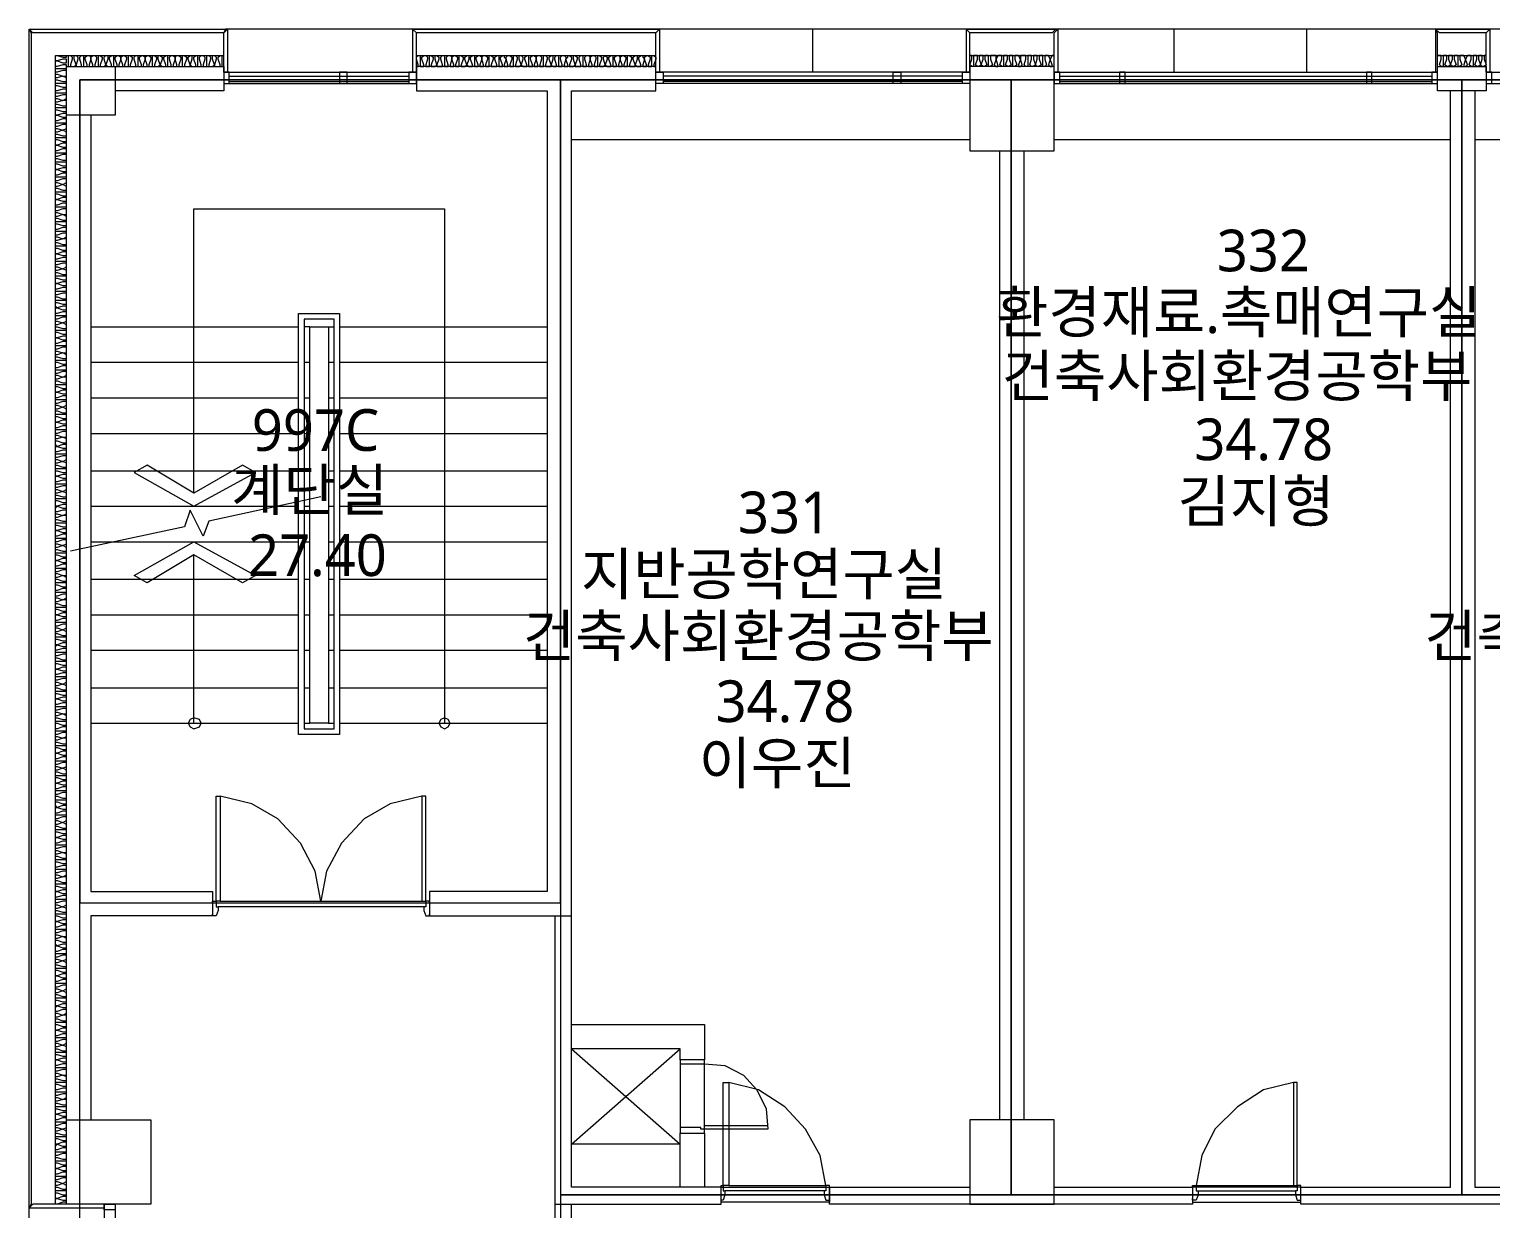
# Model space of a CAD drawing. Header units: millimetres. Extents: x -4020 to 126975, y -1911 to 106713.
# Drawn here: x 18526 to 30674, y 29588 to 39389 of the extents above; entities that cross this region are included whole.
import ezdxf

# ---------------------------------------------------------------- set-up
doc = ezdxf.new("R2010")
doc.units = ezdxf.units.MM
doc.layers.add('PDF_문자', color=7, linetype='Continuous')
doc.layers.add('PDF_형상', color=7, linetype='Continuous')
doc.styles.add('PDF 맑은 고딕', font='malgun.ttf')

msp = doc.modelspace()

# ---------------------------------------------------------------- linework, layer by layer
at = {"layer": 'PDF_형상', "lineweight": 5}
for points in [[(18557, 39358), (18526, 39389), (20158, 39389), (20143, 39358)], [(18542, 29627), (18526, 29596), (18526, 39389), (18542, 39358)], [(20143, 39358), (20174, 39389), (20174, 39031), (20143, 39031)], [(21744, 39358), (21713, 39389), (21713, 39031), (21744, 39031), (21744, 39358), (21713, 39389), (23765, 39389), (23734, 39358)], [(23734, 39358), (23765, 39389), (23765, 39031), (23734, 39031)], [(23734, 39358), (23765, 39389), (23765, 39031), (23734, 39031)], [(26345, 39358), (26314, 39389), (26314, 39031), (26345, 39031)], [(26345, 39358), (26314, 39389), (27060, 39389), (27029, 39358)], [(26345, 39358), (26314, 39389), (26314, 39031), (26345, 39031)], [(27045, 39358), (27076, 39389), (27076, 39031), (27045, 39031)], [(30231, 39358), (30216, 39389), (30216, 39031), (30231, 39031)], [(30247, 39358), (30216, 39389), (30666, 39389), (30635, 39358)], [(30635, 39358), (30666, 39389), (30666, 39031), (30635, 39031)], [(18759, 39125), (18806, 39109), (18837, 39109), (18837, 39125), (18837, 39140), (18806, 39140)], [(19039, 39140), (19023, 39093), (19023, 39078), (19039, 39078), (19055, 39078), (19055, 39093)], [(19288, 39140), (19272, 39093), (19272, 39078), (19288, 39078), (19303, 39078), (19303, 39093)], [(19490, 39140), (19474, 39093), (19474, 39078), (19490, 39078), (19505, 39078), (19505, 39093)], [(19739, 39140), (19723, 39093), (19723, 39078), (19739, 39078), (19754, 39078), (19754, 39093)], [(22039, 39140), (22024, 39093), (22024, 39078), (22039, 39078), (22055, 39078), (22055, 39093)], [(22288, 39140), (22272, 39093), (22272, 39078), (22288, 39078), (22303, 39078), (22303, 39093)], [(22490, 39140), (22474, 39093), (22474, 39078), (22490, 39078), (22505, 39078), (22505, 39093)], [(22739, 39140), (22723, 39093), (22723, 39078), (22739, 39078), (22754, 39078), (22754, 39093)], [(22987, 39140), (22972, 39093), (22972, 39078), (22987, 39078), (23003, 39078), (23003, 39093)], [(23189, 39140), (23174, 39093), (23174, 39078), (23189, 39078), (23205, 39078), (23205, 39093)], [(23438, 39140), (23423, 39093), (23423, 39078), (23438, 39078), (23454, 39078), (23454, 39093)], [(23640, 39140), (23625, 39093), (23625, 39078), (23640, 39078), (23656, 39078), (23656, 39093)], [(27013, 39140), (26998, 39171), (26982, 39171), (26967, 39171), (26967, 39140), (26982, 39093), (26967, 39078), (26951, 39078), (26951, 39093), (26951, 39140), (26951, 39171), (26936, 39171), (26920, 39171), (26920, 39140), (26936, 39093), (26920, 39078), (26905, 39078), (26889, 39093), (26905, 39140), (26905, 39171), (26889, 39171), (26874, 39171), (26874, 39140), (26889, 39093), (26874, 39078), (26858, 39078), (26842, 39093), (26858, 39140), (26858, 39171), (26842, 39171), (26827, 39171), (26827, 39140), (26827, 39093), (26827, 39078), (26811, 39078), (26796, 39093), (26811, 39140), (26811, 39171), (26796, 39171), (26765, 39171), (26765, 39140), (26749, 39171), (26734, 39171), (26718, 39171), (26718, 39140), (26734, 39093), (26718, 39078), (26703, 39078), (26703, 39093), (26703, 39140), (26703, 39171), (26687, 39171), (26671, 39171), (26671, 39140), (26687, 39093), (26671, 39078), (26656, 39078), (26640, 39093), (26656, 39140), (26656, 39171), (26640, 39171), (26625, 39171), (26625, 39140), (26625, 39093), (26625, 39078), (26609, 39078), (26594, 39093), (26609, 39140), (26609, 39171), (26594, 39171), (26578, 39171), (26563, 39140), (26563, 39171), (26532, 39171), (26516, 39171), (26516, 39140), (26532, 39093), (26516, 39078), (26500, 39078), (26500, 39093), (26500, 39140), (26500, 39171), (26485, 39171), (26469, 39171), (26469, 39140), (26485, 39093), (26469, 39078), (26454, 39078), (26438, 39093), (26454, 39140), (26454, 39171), (26438, 39171), (26423, 39171), (26423, 39140), (26438, 39093), (26423, 39078), (26407, 39078), (26392, 39093), (26407, 39140), (26407, 39171), (26392, 39171), (26376, 39171), (26376, 39140), (26376, 39093), (26376, 39078), (26361, 39078), (26345, 39093), (26361, 39140), (26361, 39171), (26345, 39171), (27045, 39171), (27029, 39171)], [(26563, 39140), (26547, 39093), (26563, 39078), (26578, 39078), (26578, 39093)], [(26765, 39140), (26749, 39093), (26749, 39078), (26765, 39078), (26780, 39093)], [(27013, 39140), (26998, 39093), (27013, 39078), (27029, 39078), (27029, 39093)], [(30620, 39140), (30635, 39093), (30620, 39078), (30604, 39078), (30589, 39093), (30604, 39140), (30604, 39171), (30589, 39171), (30573, 39171), (30573, 39140), (30589, 39093), (30573, 39078), (30558, 39078), (30542, 39093), (30558, 39140), (30558, 39171), (30542, 39171), (30527, 39171), (30527, 39140), (30527, 39093), (30527, 39078), (30511, 39078), (30495, 39093), (30511, 39140), (30511, 39171), (30495, 39171), (30480, 39171), (30464, 39140), (30449, 39171), (30433, 39171), (30418, 39171), (30418, 39140), (30433, 39093), (30418, 39078), (30402, 39078), (30402, 39093), (30402, 39140), (30402, 39171), (30387, 39171), (30371, 39171), (30371, 39140), (30387, 39093), (30371, 39078), (30356, 39078), (30340, 39093), (30356, 39140), (30356, 39171), (30340, 39171), (30324, 39171), (30324, 39140), (30340, 39093), (30324, 39078), (30309, 39078), (30293, 39093), (30309, 39140), (30309, 39171), (30293, 39171), (30278, 39171), (30278, 39140), (30278, 39093), (30278, 39078), (30262, 39078), (30247, 39093), (30262, 39140), (30262, 39171), (30231, 39171), (30635, 39171), (30620, 39171)], [(30464, 39140), (30449, 39093), (30449, 39078), (30464, 39078), (30480, 39093)], [(19536, 30326), (19536, 29627), (18837, 29627), (18837, 39078), (20143, 39078), (20143, 38876), (19241, 38876), (19241, 38674), (19039, 38674), (19039, 32223), (20049, 32223), (20049, 32021), (19039, 32021), (19039, 30326)], [(18837, 38674), (18837, 39078), (19241, 39078), (19241, 38674)], [(20143, 38938), (20189, 38938), (20189, 39031), (20143, 39031)], [(21106, 38938), (21169, 38938), (21169, 39031), (21106, 39031)], [(21682, 38938), (21744, 38938), (21744, 39031), (21682, 39031)], [(23796, 38938), (23734, 38938), (23734, 39031), (23796, 39031)], [(25770, 38938), (25708, 38938), (25708, 39031), (25770, 39031)], [(26345, 38938), (26283, 38938), (26283, 39031), (26345, 39031)], [(27045, 39078), (26345, 39078), (26345, 38378), (27045, 38378)], [(27045, 39078), (26345, 39078), (26345, 38378), (27045, 38378)], [(27045, 38938), (27091, 38938), (27091, 39031), (27045, 39031)], [(27589, 38938), (27635, 38938), (27635, 39031), (27589, 39031)], [(29640, 38938), (29687, 38938), (29687, 39031), (29640, 39031)], [(30185, 38938), (30231, 38938), (30231, 39031), (30185, 39031)], [(30635, 38876), (30231, 38876), (30231, 39078), (30635, 39078)], [(30635, 38938), (30682, 38938), (30682, 39031), (30635, 39031)], [(22941, 38969), (18946, 38969), (18946, 32129), (22941, 32129)], [(26687, 38969), (22941, 38969), (22941, 32129), (22941, 29704), (26687, 29704)], [(30433, 38969), (26687, 38969), (26687, 29704), (30433, 29704)], [(34195, 38969), (30433, 38969), (30433, 29704), (34195, 29704)], [(18759, 38674), (18806, 38658), (18837, 38658), (18837, 38674), (18837, 38689), (18806, 38689)], [(18759, 38425), (18806, 38409), (18837, 38409), (18837, 38425), (18837, 38441), (18806, 38441)], [(18759, 38223), (18806, 38207), (18837, 38207), (18837, 38223), (18837, 38238), (18806, 38238)], [(18759, 37974), (18806, 37959), (18837, 37959), (18837, 37974), (18837, 37990), (18806, 37990)], [(18759, 37523), (18806, 37508), (18837, 37508), (18837, 37523), (18837, 37539), (18806, 37539)], [(18759, 37275), (18806, 37259), (18837, 37259), (18837, 37275), (18837, 37290), (18806, 37290)], [(18759, 37073), (18806, 37057), (18837, 37057), (18837, 37073), (18837, 37088), (18806, 37088)], [(21106, 33528), (20764, 33528), (20764, 37026), (21106, 37026)], [(21060, 33575), (21060, 36979), (20811, 36979), (20811, 33575)], [(18759, 36824), (18806, 36808), (18837, 36808), (18837, 36824), (18837, 36839), (18806, 36839)], [(18759, 36373), (18806, 36358), (18837, 36358), (18837, 36373), (18837, 36389), (18806, 36389)], [(18759, 36124), (18806, 36109), (18837, 36109), (18837, 36124), (18837, 36140), (18806, 36140)], [(18759, 35922), (18806, 35907), (18837, 35907), (18837, 35922), (18837, 35938), (18806, 35938)], [(20298, 35767), (19894, 35534), (19505, 35767), (19397, 35705), (19894, 35425), (20407, 35705)], [(18759, 35674), (18806, 35658), (18837, 35658), (18837, 35674), (18837, 35689), (18806, 35689)], [(18759, 35425), (18806, 35409), (18837, 35409), (18837, 35425), (18837, 35440), (18806, 35440)], [(18759, 35223), (18806, 35207), (18837, 35207), (18837, 35223), (18837, 35238), (18806, 35238)], [(20407, 34850), (20298, 34788), (19894, 35021), (19505, 34788), (19397, 34850), (19894, 35130)], [(18759, 34974), (18806, 34959), (18837, 34959), (18837, 34974), (18837, 34990), (18806, 34990)], [(18759, 34523), (18806, 34508), (18837, 34508), (18837, 34523), (18837, 34539), (18806, 34539)], [(18759, 34275), (18806, 34259), (18837, 34259), (18837, 34275), (18837, 34290), (18806, 34290)], [(18759, 34072), (18806, 34057), (18837, 34057), (18837, 34072), (18837, 34088), (18806, 34088)], [(18759, 33824), (18806, 33808), (18837, 33808), (18837, 33824), (18837, 33839), (18806, 33839)], [(19847, 33622), (19863, 33591), (19894, 33575), (19941, 33591), (19956, 33622), (19941, 33653), (19894, 33668), (19863, 33653)], [(21930, 33622), (21946, 33591), (21977, 33575), (22008, 33591), (22024, 33622), (22008, 33653), (21977, 33668), (21946, 33653)], [(18759, 33373), (18806, 33357), (18837, 33357), (18837, 33373), (18837, 33389), (18806, 33389)], [(18759, 33124), (18806, 33109), (18837, 33109), (18837, 33124), (18837, 33140), (18806, 33140)], [(18759, 32922), (18806, 32907), (18837, 32907), (18837, 32922), (18837, 32938), (18806, 32938)], [(20081, 32145), (20081, 33015), (20112, 33015), (20112, 32145)], [(21822, 32145), (21822, 33015), (21790, 33015), (21790, 32145)], [(18759, 32673), (18806, 32658), (18837, 32658), (18837, 32673), (18837, 32689), (18806, 32689)], [(18759, 32223), (18806, 32207), (18837, 32207), (18837, 32223), (18837, 32238), (18806, 32238)], [(22941, 24435), (18946, 24435), (18946, 20471), (22941, 20471), (22941, 24435), (18946, 24435), (18946, 32129), (22941, 32129)], [(18759, 31974), (18806, 31958), (18837, 31958), (18837, 31974), (18837, 31989), (18806, 31989)], [(18759, 31772), (18806, 31756), (18837, 31756), (18837, 31772), (18837, 31787), (18806, 31787)], [(18759, 31523), (18806, 31508), (18837, 31508), (18837, 31523), (18837, 31539), (18806, 31539)], [(18759, 31274), (18806, 31259), (18837, 31259), (18837, 31274), (18837, 31290), (18806, 31290)], [(18759, 31072), (18806, 31057), (18837, 31057), (18837, 31072), (18837, 31088), (18806, 31088)], [(18759, 30824), (18806, 30808), (18837, 30808), (18837, 30824), (18837, 30839), (18806, 30839)], [(24293, 29782), (24293, 30637), (24340, 30637), (24340, 29782)], [(29065, 29782), (29065, 30637), (29034, 30637), (29034, 29782)], [(18759, 30373), (18806, 30357), (18837, 30357), (18837, 30373), (18837, 30388), (18806, 30388)], [(19536, 30326), (19536, 29627), (18837, 29627), (18837, 30326)], [(24107, 30264), (23936, 30264), (23936, 30217), (24138, 30217), (24138, 30248), (24107, 30248)], [(26345, 29627), (27045, 29627), (27045, 30326), (26345, 30326)], [(18759, 30124), (18806, 30109), (18837, 30109), (18837, 30124), (18837, 30140), (18806, 30140)], [(18759, 29922), (18806, 29907), (18837, 29907), (18837, 29922), (18837, 29938), (18806, 29938)], [(24278, 29767), (25179, 29767), (25179, 29642), (24278, 29642)], [(29096, 29767), (28195, 29767), (28195, 29642), (29096, 29642)], [(18759, 29673), (18806, 29658), (18837, 29658), (18837, 29673), (18837, 29689), (18806, 29689)], [(18557, 29627), (18526, 29596), (19148, 29596), (19148, 29627)], [(19241, 29627), (19241, 29580), (19148, 29580), (19148, 29627)]]:
    msp.add_lwpolyline(points, close=True, dxfattribs=at)
for points in [[(66295, 39389), (20158, 39389)], [(25039, 39031), (25039, 39389)], [(28039, 39389), (28039, 39031)], [(29143, 39389), (29143, 39031)], [(18744, 29627), (18744, 39171), (20143, 39171)], [(18837, 29627), (18837, 29642), (18806, 29642), (18759, 29627), (18744, 29627), (18744, 29642), (18744, 29658), (18744, 29673), (18759, 29673), (18744, 29673), (18744, 29689), (18744, 29704), (18744, 29720), (18759, 29720), (18806, 29704), (18837, 29704), (18837, 29720), (18837, 29736), (18806, 29736), (18759, 29736), (18744, 29736), (18744, 29751), (18744, 29767), (18759, 29767), (18806, 29751), (18837, 29751), (18837, 29767), (18837, 29782), (18806, 29798), (18759, 29782), (18744, 29782), (18744, 29798), (18744, 29813), (18759, 29813), (18806, 29798), (18837, 29813), (18837, 29829), (18837, 29844), (18806, 29844), (18759, 29829), (18744, 29829), (18744, 29844), (18744, 29860), (18759, 29860), (18806, 29860), (18837, 29860), (18837, 29875), (18837, 29891), (18806, 29891), (18759, 29875), (18744, 29875), (18744, 29891), (18744, 29907), (18744, 29922), (18759, 29922), (18744, 29922), (18744, 29938), (18744, 29953), (18744, 29969), (18759, 29969), (18806, 29953), (18837, 29953), (18837, 29969), (18837, 29984), (18806, 29984), (18759, 29984), (18744, 29984), (18744, 30000), (18744, 30015), (18759, 30015), (18806, 30000), (18837, 30000), (18837, 30015), (18837, 30046), (18806, 30046), (18759, 30031), (18744, 30031), (18744, 30046), (18744, 30062), (18759, 30062), (18806, 30062), (18837, 30062), (18837, 30078), (18837, 30093), (18806, 30093), (18759, 30078), (18744, 30078), (18744, 30093), (18744, 30109), (18759, 30124), (18744, 30124), (18744, 30140), (18744, 30155), (18744, 30171), (18759, 30171), (18806, 30155), (18837, 30155), (18837, 30171), (18837, 30186), (18806, 30186), (18759, 30186), (18744, 30186), (18744, 30202), (18744, 30217), (18759, 30217), (18806, 30202), (18837, 30202), (18837, 30217), (18837, 30233), (18806, 30248), (18759, 30233), (18744, 30233), (18744, 30248), (18744, 30264), (18759, 30264), (18806, 30248), (18837, 30264), (18837, 30280), (18837, 30295), (18806, 30295), (18759, 30280), (18744, 30280), (18744, 30295), (18744, 30311), (18759, 30311), (18806, 30311), (18837, 30311), (18837, 30326), (18837, 30342), (18806, 30342), (18759, 30326), (18744, 30326), (18744, 30342), (18744, 30357), (18744, 30373), (18759, 30373), (18744, 30373), (18744, 30388), (18744, 30404), (18744, 30419), (18759, 30419), (18806, 30404), (18837, 30404), (18837, 30419), (18837, 30435), (18806, 30435), (18759, 30435), (18744, 30435), (18744, 30451), (18744, 30466), (18759, 30466), (18806, 30451), (18837, 30451), (18837, 30466), (18837, 30497), (18806, 30497), (18759, 30482), (18744, 30482), (18744, 30497), (18744, 30513), (18759, 30513), (18806, 30497), (18837, 30513), (18837, 30528), (18837, 30544), (18806, 30544), (18759, 30528), (18744, 30528), (18744, 30544), (18744, 30559), (18759, 30559), (18806, 30559), (18837, 30559), (18837, 30575), (18837, 30590), (18806, 30590), (18759, 30575), (18744, 30575), (18744, 30590), (18744, 30606), (18744, 30622), (18759, 30622), (18806, 30606), (18837, 30606), (18837, 30622), (18837, 30637), (18806, 30637), (18759, 30637), (18744, 30637), (18744, 30653), (18744, 30668), (18759, 30668), (18806, 30653), (18837, 30653), (18837, 30668), (18837, 30684), (18806, 30699), (18759, 30684), (18744, 30684), (18744, 30699), (18744, 30715), (18759, 30715), (18806, 30699), (18837, 30699), (18837, 30730), (18837, 30746), (18806, 30746), (18759, 30730), (18744, 30730), (18744, 30746), (18744, 30761), (18759, 30761), (18806, 30761), (18837, 30761), (18837, 30777), (18837, 30793), (18806, 30793), (18759, 30777), (18744, 30777), (18744, 30793), (18744, 30808), (18744, 30824), (18759, 30824), (18744, 30824), (18744, 30839), (18744, 30855), (18744, 30870), (18759, 30870), (18806, 30855), (18837, 30855), (18837, 30870), (18837, 30886), (18806, 30886), (18759, 30886), (18744, 30886), (18744, 30901), (18744, 30917), (18759, 30917), (18806, 30901), (18837, 30901), (18837, 30917), (18837, 30932), (18806, 30948), (18759, 30932), (18744, 30932), (18744, 30948), (18744, 30964), (18759, 30964), (18806, 30948), (18837, 30964), (18837, 30979), (18837, 30995), (18806, 30995), (18759, 30979), (18744, 30979), (18744, 30995), (18744, 31010), (18759, 31010), (18806, 31010), (18837, 31010), (18837, 31026), (18837, 31041), (18806, 31041), (18759, 31026), (18744, 31026), (18744, 31041), (18744, 31057), (18744, 31072), (18759, 31072), (18744, 31072), (18744, 31088), (18744, 31103), (18744, 31119), (18759, 31119), (18806, 31103), (18837, 31103), (18837, 31119), (18837, 31135), (18806, 31135), (18759, 31135), (18744, 31135), (18744, 31150), (18744, 31166), (18759, 31166), (18806, 31150), (18837, 31150), (18837, 31166), (18837, 31197), (18806, 31197), (18759, 31181), (18744, 31181), (18744, 31197), (18744, 31212), (18759, 31212), (18806, 31197), (18837, 31212), (18837, 31228), (18837, 31243), (18806, 31243), (18759, 31228), (18744, 31228), (18744, 31243), (18744, 31259), (18759, 31274), (18744, 31274), (18744, 31290), (18744, 31306), (18744, 31321), (18759, 31321), (18806, 31306), (18837, 31306), (18837, 31321), (18837, 31337), (18806, 31337), (18759, 31337), (18744, 31337), (18744, 31352), (18744, 31368), (18759, 31368), (18806, 31352), (18837, 31352), (18837, 31368), (18837, 31383), (18806, 31399), (18759, 31383), (18744, 31383), (18744, 31399), (18744, 31414), (18759, 31414), (18806, 31399), (18837, 31414), (18837, 31430), (18837, 31445), (18806, 31445), (18759, 31430), (18744, 31430), (18744, 31445), (18744, 31461), (18759, 31461), (18806, 31461), (18837, 31461), (18837, 31477), (18837, 31492), (18806, 31492), (18759, 31477), (18744, 31477), (18744, 31492), (18744, 31508), (18744, 31523), (18759, 31523), (18744, 31523), (18744, 31539), (18744, 31554), (18744, 31570), (18759, 31570), (18806, 31554), (18837, 31554), (18837, 31570), (18837, 31585), (18806, 31585), (18759, 31585), (18744, 31585), (18744, 31601), (18744, 31616), (18759, 31616), (18806, 31601), (18837, 31601), (18837, 31616), (18837, 31632), (18806, 31648), (18759, 31632), (18744, 31632), (18744, 31648), (18744, 31663), (18759, 31663), (18806, 31648), (18837, 31663), (18837, 31679), (18837, 31694), (18806, 31694), (18759, 31679), (18744, 31679), (18744, 31694), (18744, 31710), (18759, 31710), (18806, 31710), (18837, 31710), (18837, 31725), (18837, 31741), (18806, 31741), (18759, 31725), (18744, 31725), (18744, 31741), (18744, 31756), (18744, 31772), (18759, 31772), (18744, 31787), (18744, 31803), (18744, 31819), (18759, 31819), (18806, 31803), (18837, 31803), (18837, 31819), (18837, 31834), (18806, 31850), (18759, 31834), (18744, 31834), (18744, 31850), (18744, 31865), (18759, 31865), (18806, 31850), (18837, 31850), (18837, 31881), (18837, 31896), (18806, 31896), (18759, 31881), (18744, 31881), (18744, 31896), (18744, 31912), (18759, 31912), (18806, 31912), (18837, 31912), (18837, 31927), (18837, 31943), (18806, 31943), (18759, 31927), (18744, 31927), (18744, 31943), (18744, 31958), (18744, 31974), (18759, 31974), (18744, 31974), (18744, 31989), (18744, 32005), (18744, 32021), (18759, 32021), (18806, 32005), (18837, 32005), (18837, 32021), (18837, 32036), (18806, 32036), (18759, 32036), (18744, 32036), (18744, 32052), (18744, 32067), (18759, 32067), (18806, 32052), (18837, 32052), (18837, 32067), (18837, 32083), (18806, 32098), (18759, 32083), (18744, 32083), (18744, 32098), (18744, 32114), (18759, 32114), (18806, 32098), (18837, 32114), (18837, 32129), (18837, 32145), (18806, 32145), (18759, 32129), (18744, 32129), (18744, 32145), (18744, 32160), (18759, 32160), (18806, 32160), (18837, 32160), (18837, 32176), (18837, 32192), (18806, 32192), (18759, 32176), (18744, 32176), (18744, 32192), (18744, 32207), (18744, 32223), (18759, 32223), (18744, 32223), (18744, 32238), (18744, 32254), (18744, 32269), (18759, 32269), (18806, 32254), (18837, 32254), (18837, 32269), (18837, 32285), (18806, 32285), (18759, 32285), (18744, 32285), (18744, 32300), (18744, 32316), (18759, 32316), (18806, 32300), (18837, 32300), (18837, 32316), (18837, 32347), (18806, 32347), (18759, 32331), (18744, 32331), (18744, 32347), (18744, 32363), (18759, 32363), (18806, 32347), (18837, 32363), (18837, 32378), (18837, 32394), (18806, 32394), (18759, 32378), (18744, 32378), (18744, 32394), (18744, 32409), (18759, 32409), (18806, 32409), (18837, 32409), (18837, 32425), (18837, 32440), (18806, 32440), (18759, 32425), (18744, 32425), (18744, 32440), (18744, 32456), (18744, 32471), (18759, 32471), (18806, 32456), (18837, 32456), (18837, 32471), (18837, 32487), (18806, 32487), (18759, 32487), (18744, 32487), (18744, 32502), (18744, 32518), (18759, 32518), (18806, 32502), (18837, 32502), (18837, 32518), (18837, 32534), (18806, 32549), (18759, 32534), (18744, 32534), (18744, 32549), (18744, 32565), (18759, 32565), (18806, 32549), (18837, 32549), (18837, 32580), (18837, 32596), (18806, 32596), (18759, 32580), (18744, 32580), (18744, 32596), (18744, 32611), (18759, 32611), (18806, 32611), (18837, 32611), (18837, 32627), (18837, 32642), (18806, 32642), (18759, 32627), (18744, 32627), (18744, 32642), (18744, 32658), (18744, 32673), (18759, 32673), (18744, 32673), (18744, 32689), (18744, 32705), (18744, 32720), (18759, 32720), (18806, 32705), (18837, 32705), (18837, 32720), (18837, 32736), (18806, 32736), (18759, 32736), (18744, 32736), (18744, 32751), (18744, 32767), (18759, 32767), (18806, 32751), (18837, 32751), (18837, 32767), (18837, 32782), (18806, 32798), (18759, 32782), (18744, 32782), (18744, 32798), (18744, 32813), (18759, 32813), (18806, 32798), (18837, 32813), (18837, 32829), (18837, 32844), (18806, 32844), (18759, 32829), (18744, 32829), (18744, 32844), (18744, 32860), (18759, 32860), (18806, 32860), (18837, 32860), (18837, 32876), (18837, 32891), (18806, 32891), (18759, 32876), (18744, 32876), (18744, 32891), (18744, 32907), (18744, 32922), (18759, 32922), (18744, 32938), (18744, 32953), (18744, 32969), (18759, 32969), (18806, 32953), (18837, 32953), (18837, 32969), (18837, 32984), (18806, 32984), (18759, 32984), (18744, 32984), (18744, 33000), (18744, 33015), (18759, 33015), (18806, 33000), (18837, 33000), (18837, 33031), (18837, 33047), (18806, 33047), (18759, 33031), (18744, 33031), (18744, 33047), (18744, 33062), (18759, 33062), (18806, 33062), (18837, 33062), (18837, 33078), (18837, 33093), (18806, 33093), (18759, 33078), (18744, 33078), (18744, 33093), (18744, 33109), (18744, 33124), (18759, 33124), (18744, 33124), (18744, 33140), (18744, 33155), (18744, 33171), (18759, 33171), (18806, 33155), (18837, 33155), (18837, 33171), (18837, 33186), (18806, 33186), (18759, 33186), (18744, 33186), (18744, 33202), (18744, 33218), (18759, 33218), (18806, 33202), (18837, 33202), (18837, 33218), (18837, 33233), (18806, 33249), (18759, 33233), (18744, 33233), (18744, 33249), (18744, 33264), (18759, 33264), (18806, 33249), (18837, 33264), (18837, 33280), (18837, 33295), (18806, 33295), (18759, 33280), (18744, 33280), (18744, 33295), (18744, 33311), (18759, 33311), (18806, 33311), (18837, 33311), (18837, 33326), (18837, 33342), (18806, 33342), (18759, 33326), (18744, 33326), (18744, 33342), (18744, 33357), (18744, 33373), (18759, 33373), (18744, 33373), (18744, 33389), (18744, 33404), (18744, 33420), (18759, 33420), (18806, 33404), (18837, 33404), (18837, 33420), (18837, 33435), (18806, 33435), (18759, 33435), (18744, 33435), (18744, 33451), (18744, 33466), (18759, 33466), (18806, 33451), (18837, 33451), (18837, 33466), (18837, 33497), (18806, 33497), (18759, 33482), (18744, 33482), (18744, 33497), (18744, 33513), (18759, 33513), (18806, 33497), (18837, 33513), (18837, 33528), (18837, 33544), (18806, 33544), (18759, 33528), (18744, 33528), (18744, 33544), (18744, 33560), (18759, 33560), (18806, 33560), (18837, 33560), (18837, 33575), (18837, 33591), (18806, 33591), (18759, 33575), (18744, 33575), (18744, 33591), (18744, 33606), (18744, 33622), (18759, 33622), (18806, 33606), (18837, 33606), (18837, 33622), (18837, 33637), (18806, 33637), (18759, 33637), (18744, 33637), (18744, 33653), (18744, 33668), (18759, 33668), (18806, 33653), (18837, 33653), (18837, 33668), (18837, 33684), (18806, 33699), (18759, 33684), (18744, 33684), (18744, 33699), (18744, 33715), (18759, 33715), (18806, 33699), (18837, 33699), (18837, 33731), (18837, 33746), (18806, 33746), (18759, 33731), (18744, 33731), (18744, 33746), (18744, 33762), (18759, 33762), (18806, 33762), (18837, 33762), (18837, 33777), (18837, 33793), (18806, 33793), (18759, 33777), (18744, 33777), (18744, 33793), (18744, 33808), (18744, 33824), (18759, 33824), (18744, 33824), (18744, 33839), (18744, 33855), (18744, 33870), (18759, 33870), (18806, 33855), (18837, 33855), (18837, 33870), (18837, 33886), (18806, 33886), (18759, 33886), (18744, 33886), (18744, 33901), (18744, 33917), (18759, 33917), (18806, 33901), (18837, 33901), (18837, 33917), (18837, 33933), (18806, 33948), (18759, 33933), (18744, 33933), (18744, 33948), (18744, 33964), (18759, 33964), (18806, 33948), (18837, 33964), (18837, 33979), (18837, 33995), (18806, 33995), (18759, 33979), (18744, 33979), (18744, 33995), (18744, 34010), (18759, 34010), (18806, 34010), (18837, 34010), (18837, 34026), (18837, 34041), (18806, 34041), (18759, 34026), (18744, 34026), (18744, 34041), (18744, 34057), (18744, 34072), (18759, 34072), (18744, 34072), (18744, 34088), (18744, 34104), (18744, 34119), (18759, 34119), (18806, 34104), (18837, 34104), (18837, 34119), (18837, 34135), (18806, 34135), (18759, 34135), (18744, 34135), (18744, 34150), (18744, 34166), (18759, 34166), (18806, 34150), (18837, 34150), (18837, 34166), (18837, 34197), (18806, 34197), (18759, 34181), (18744, 34181), (18744, 34197), (18744, 34212), (18759, 34212), (18806, 34212), (18837, 34212), (18837, 34228), (18837, 34243), (18806, 34243), (18759, 34228), (18744, 34228), (18744, 34243), (18744, 34259), (18759, 34275), (18744, 34275), (18744, 34290), (18744, 34306), (18744, 34321), (18759, 34321), (18806, 34306), (18837, 34306), (18837, 34321), (18837, 34337), (18806, 34337), (18759, 34337), (18744, 34337), (18744, 34352), (18744, 34368), (18759, 34368), (18806, 34352), (18837, 34352), (18837, 34368), (18837, 34383), (18806, 34399), (18759, 34383), (18744, 34383), (18744, 34399), (18744, 34414), (18759, 34414), (18806, 34399), (18837, 34414), (18837, 34430), (18837, 34446), (18806, 34446), (18759, 34430), (18744, 34430), (18744, 34446), (18744, 34461), (18759, 34461), (18806, 34461), (18837, 34461), (18837, 34477), (18837, 34492), (18806, 34492), (18759, 34477), (18744, 34477), (18744, 34492), (18744, 34508), (18744, 34523), (18759, 34523), (18744, 34523), (18744, 34539), (18744, 34554), (18744, 34570), (18759, 34570), (18806, 34554), (18837, 34554), (18837, 34570), (18837, 34585), (18806, 34585), (18759, 34585), (18744, 34585), (18744, 34601), (18744, 34617), (18759, 34617), (18806, 34601), (18837, 34601), (18837, 34617), (18837, 34648), (18806, 34648), (18759, 34632), (18744, 34632), (18744, 34648), (18744, 34663), (18759, 34663), (18806, 34648), (18837, 34663), (18837, 34679), (18837, 34694), (18806, 34694), (18759, 34679), (18744, 34679), (18744, 34694), (18744, 34710), (18759, 34710), (18806, 34710), (18837, 34710), (18837, 34725), (18837, 34741), (18806, 34741), (18759, 34725), (18744, 34725), (18744, 34741), (18744, 34756), (18744, 34772), (18759, 34772), (18806, 34756), (18837, 34756), (18837, 34772), (18837, 34788), (18806, 34788), (18759, 34788), (18744, 34788), (18744, 34803), (18744, 34819), (18759, 34819), (18806, 34803), (18837, 34803), (18837, 34819), (18837, 34834), (18806, 34850), (18759, 34834), (18744, 34834), (18744, 34850), (18744, 34865), (18759, 34865), (18806, 34850), (18837, 34850), (18837, 34881), (18837, 34896), (18806, 34896), (18759, 34881), (18744, 34881), (18744, 34896), (18744, 34912), (18759, 34912), (18806, 34912), (18837, 34912), (18837, 34927), (18837, 34943), (18806, 34943), (18759, 34927), (18744, 34927), (18744, 34943), (18744, 34959), (18744, 34974), (18759, 34974), (18744, 34974), (18744, 34990), (18744, 35005), (18744, 35021), (18759, 35021), (18806, 35005), (18837, 35005), (18837, 35021), (18837, 35036), (18806, 35036), (18759, 35036), (18744, 35036), (18744, 35052), (18744, 35067), (18759, 35067), (18806, 35052), (18837, 35052), (18837, 35067), (18837, 35083), (18806, 35098), (18759, 35083), (18744, 35083), (18744, 35098), (18744, 35114), (18759, 35114), (18806, 35098), (18837, 35114), (18837, 35130), (18837, 35145), (18806, 35145), (18759, 35130), (18744, 35130), (18744, 35145), (18744, 35161), (18759, 35161), (18806, 35161), (18837, 35161), (18837, 35176), (18837, 35192), (18806, 35192), (18759, 35176), (18744, 35176), (18744, 35192), (18744, 35207), (18744, 35223), (18759, 35223), (18744, 35223), (18744, 35238), (18744, 35254), (18744, 35269), (18759, 35269), (18806, 35254), (18837, 35254), (18837, 35269), (18837, 35285), (18806, 35285), (18759, 35285), (18744, 35285), (18744, 35301), (18744, 35316), (18759, 35316), (18806, 35301), (18837, 35301), (18837, 35316), (18837, 35347), (18806, 35347), (18759, 35332), (18744, 35332), (18744, 35347), (18744, 35363), (18759, 35363), (18806, 35347), (18837, 35363), (18837, 35378), (18837, 35394), (18806, 35394), (18759, 35378), (18744, 35378), (18744, 35394), (18744, 35409), (18759, 35425), (18744, 35425), (18744, 35440), (18744, 35456), (18744, 35472), (18759, 35472), (18806, 35456), (18837, 35456), (18837, 35472), (18837, 35487), (18806, 35487), (18759, 35487), (18744, 35487), (18744, 35503), (18744, 35518), (18759, 35518), (18806, 35503), (18837, 35503), (18837, 35518), (18837, 35534), (18806, 35549), (18759, 35534), (18744, 35534), (18744, 35549), (18744, 35565), (18759, 35565), (18806, 35549), (18837, 35565), (18837, 35580), (18837, 35596), (18806, 35596), (18759, 35580), (18744, 35580), (18744, 35596), (18744, 35611), (18759, 35611), (18806, 35611), (18837, 35611), (18837, 35627), (18837, 35642), (18806, 35642), (18759, 35627), (18744, 35627), (18744, 35642), (18744, 35658), (18744, 35674), (18759, 35674), (18744, 35674), (18744, 35689), (18744, 35705), (18744, 35720), (18759, 35720), (18806, 35705), (18837, 35705), (18837, 35720), (18837, 35736), (18806, 35736), (18759, 35736), (18744, 35736), (18744, 35751), (18744, 35767), (18759, 35767), (18806, 35751), (18837, 35751), (18837, 35767), (18837, 35782), (18806, 35798), (18759, 35782), (18744, 35782), (18744, 35798), (18744, 35813), (18759, 35813), (18806, 35798), (18837, 35813), (18837, 35829), (18837, 35845), (18806, 35845), (18759, 35829), (18744, 35829), (18744, 35845), (18744, 35860), (18759, 35860), (18806, 35860), (18837, 35860), (18837, 35876), (18837, 35891), (18806, 35891), (18759, 35876), (18744, 35876), (18744, 35891), (18744, 35907), (18744, 35922), (18759, 35922), (18744, 35938), (18744, 35953), (18744, 35969), (18759, 35969), (18806, 35953), (18837, 35953), (18837, 35969), (18837, 35984), (18806, 36000), (18759, 35984), (18744, 35984), (18744, 36000), (18744, 36016), (18759, 36016), (18806, 36000), (18837, 36000), (18837, 36031), (18837, 36047), (18806, 36047), (18759, 36031), (18744, 36031), (18744, 36047), (18744, 36062), (18759, 36062), (18806, 36062), (18837, 36062), (18837, 36078), (18837, 36093), (18806, 36093), (18759, 36078), (18744, 36078), (18744, 36093), (18744, 36109), (18744, 36124), (18759, 36124), (18744, 36124), (18744, 36140), (18744, 36155), (18744, 36171), (18759, 36171), (18806, 36155), (18837, 36155), (18837, 36171), (18837, 36187), (18806, 36187), (18759, 36187), (18744, 36187), (18744, 36202), (18744, 36218), (18759, 36218), (18806, 36202), (18837, 36202), (18837, 36218), (18837, 36233), (18806, 36249), (18759, 36233), (18744, 36233), (18744, 36249), (18744, 36264), (18759, 36264), (18806, 36249), (18837, 36264), (18837, 36280), (18837, 36295), (18806, 36295), (18759, 36280), (18744, 36280), (18744, 36295), (18744, 36311), (18759, 36311), (18806, 36311), (18837, 36311), (18837, 36326), (18837, 36342), (18806, 36342), (18759, 36326), (18744, 36326), (18744, 36342), (18744, 36358), (18744, 36373), (18759, 36373), (18744, 36373), (18744, 36389), (18744, 36404), (18744, 36420), (18759, 36420), (18806, 36404), (18837, 36404), (18837, 36420), (18837, 36435), (18806, 36435), (18759, 36435), (18744, 36435), (18744, 36451), (18744, 36466), (18759, 36466), (18806, 36451), (18837, 36451), (18837, 36466), (18837, 36497), (18806, 36497), (18759, 36482), (18744, 36482), (18744, 36497), (18744, 36513), (18759, 36513), (18806, 36497), (18837, 36513), (18837, 36529), (18837, 36544), (18806, 36544), (18759, 36529), (18744, 36529), (18744, 36544), (18744, 36560), (18759, 36560), (18806, 36560), (18837, 36560), (18837, 36575), (18837, 36591), (18806, 36591), (18759, 36575), (18744, 36575), (18744, 36591), (18744, 36606), (18744, 36622), (18759, 36622), (18806, 36606), (18837, 36606), (18837, 36622), (18837, 36637), (18806, 36637), (18759, 36637), (18744, 36637), (18744, 36653), (18744, 36668), (18759, 36668), (18806, 36653), (18837, 36653), (18837, 36668), (18837, 36684), (18806, 36700), (18759, 36684), (18744, 36684), (18744, 36700), (18744, 36715), (18759, 36715), (18806, 36700), (18837, 36700), (18837, 36731), (18837, 36746), (18806, 36746), (18759, 36731), (18744, 36731), (18744, 36746), (18744, 36762), (18759, 36762), (18806, 36762), (18837, 36762), (18837, 36777), (18837, 36793), (18806, 36793), (18759, 36777), (18744, 36777), (18744, 36793), (18744, 36808), (18744, 36824), (18759, 36824), (18744, 36824), (18744, 36839), (18744, 36855), (18744, 36871), (18759, 36871), (18806, 36855), (18837, 36855), (18837, 36871), (18837, 36886), (18806, 36886), (18759, 36886), (18744, 36886), (18744, 36902), (18744, 36917), (18759, 36917), (18806, 36902), (18837, 36902), (18837, 36917), (18837, 36933), (18806, 36948), (18759, 36933), (18744, 36933), (18744, 36948), (18744, 36964), (18759, 36964), (18806, 36948), (18837, 36964), (18837, 36979), (18837, 36995), (18806, 36995), (18759, 36979), (18744, 36979), (18744, 36995), (18744, 37010), (18759, 37010), (18806, 37010), (18837, 37010), (18837, 37026), (18837, 37042), (18806, 37042), (18759, 37026), (18744, 37026), (18744, 37042), (18744, 37057), (18744, 37073), (18759, 37073), (18744, 37088), (18744, 37104), (18744, 37119), (18759, 37119), (18806, 37104), (18837, 37104), (18837, 37119), (18837, 37135), (18806, 37135), (18759, 37135), (18744, 37135), (18744, 37150), (18744, 37166), (18759, 37166), (18806, 37150), (18837, 37150), (18837, 37181), (18837, 37197), (18806, 37197), (18759, 37181), (18744, 37181), (18744, 37197), (18744, 37213), (18759, 37213), (18806, 37213), (18837, 37213), (18837, 37228), (18837, 37244), (18806, 37244), (18759, 37228), (18744, 37228), (18744, 37244), (18744, 37259), (18744, 37275), (18759, 37275), (18744, 37275), (18744, 37290), (18744, 37306), (18744, 37321), (18759, 37321), (18806, 37306), (18837, 37306), (18837, 37321), (18837, 37337), (18806, 37337), (18759, 37337), (18744, 37337), (18744, 37352), (18744, 37368), (18759, 37368), (18806, 37352), (18837, 37352), (18837, 37368), (18837, 37383), (18806, 37399), (18759, 37383), (18744, 37383), (18744, 37399), (18744, 37415), (18759, 37415), (18806, 37399), (18837, 37415), (18837, 37430), (18837, 37446), (18806, 37446), (18759, 37430), (18744, 37430), (18744, 37446), (18744, 37461), (18759, 37461), (18806, 37461), (18837, 37461), (18837, 37477), (18837, 37492), (18806, 37492), (18759, 37477), (18744, 37477), (18744, 37492), (18744, 37508), (18744, 37523), (18759, 37523), (18744, 37523), (18744, 37539), (18744, 37554), (18744, 37570), (18759, 37570), (18806, 37554), (18837, 37554), (18837, 37570), (18837, 37586), (18806, 37586), (18759, 37586), (18744, 37586), (18744, 37601), (18744, 37617), (18759, 37617), (18806, 37601), (18837, 37601), (18837, 37617), (18837, 37648), (18806, 37648), (18759, 37632), (18744, 37632), (18744, 37648), (18744, 37663), (18759, 37663), (18806, 37648), (18837, 37663), (18837, 37679), (18837, 37694), (18806, 37694), (18759, 37679), (18744, 37679), (18744, 37694), (18744, 37710), (18759, 37710), (18806, 37710), (18837, 37710), (18837, 37725), (18837, 37741), (18806, 37741), (18759, 37725), (18744, 37725), (18744, 37741), (18744, 37757), (18744, 37772), (18759, 37772), (18806, 37757), (18837, 37757), (18837, 37772), (18837, 37788), (18806, 37788), (18759, 37788), (18744, 37788), (18744, 37803), (18744, 37819), (18759, 37819), (18806, 37803), (18837, 37803), (18837, 37819), (18837, 37834), (18806, 37850), (18759, 37834), (18744, 37834), (18744, 37850), (18744, 37865), (18759, 37865), (18806, 37850), (18837, 37850), (18837, 37881), (18837, 37896), (18806, 37896), (18759, 37881), (18744, 37881), (18744, 37896), (18744, 37912), (18759, 37912), (18806, 37912), (18837, 37912), (18837, 37928), (18837, 37943), (18806, 37943), (18759, 37928), (18744, 37928), (18744, 37943), (18744, 37959), (18744, 37974), (18759, 37974), (18744, 37974), (18744, 37990), (18744, 38005), (18744, 38021), (18759, 38021), (18806, 38005), (18837, 38005), (18837, 38021), (18837, 38036), (18806, 38036), (18759, 38036), (18744, 38036), (18744, 38052), (18744, 38067), (18759, 38067), (18806, 38052), (18837, 38052), (18837, 38067), (18837, 38083), (18806, 38099), (18759, 38083), (18744, 38083), (18744, 38099), (18744, 38114), (18759, 38114), (18806, 38099), (18837, 38114), (18837, 38130), (18837, 38145), (18806, 38145), (18759, 38130), (18744, 38130), (18744, 38145), (18744, 38161), (18759, 38161), (18806, 38161), (18837, 38161), (18837, 38176), (18837, 38192), (18806, 38192), (18759, 38176), (18744, 38176), (18744, 38192), (18744, 38207), (18744, 38223), (18759, 38223), (18744, 38223), (18744, 38238), (18744, 38254), (18744, 38270), (18759, 38270), (18806, 38254), (18837, 38254), (18837, 38270), (18837, 38285), (18806, 38285), (18759, 38285), (18744, 38285), (18744, 38301), (18744, 38316), (18759, 38316), (18806, 38301), (18837, 38301), (18837, 38316), (18837, 38347), (18806, 38347), (18759, 38332), (18744, 38332), (18744, 38347), (18744, 38363), (18759, 38363), (18806, 38363), (18837, 38363), (18837, 38378), (18837, 38394), (18806, 38394), (18759, 38378), (18744, 38378), (18744, 38394), (18744, 38409), (18744, 38425), (18759, 38425), (18744, 38425), (18744, 38441), (18744, 38456), (18744, 38472), (18759, 38472), (18806, 38456), (18837, 38456), (18837, 38472), (18837, 38487), (18806, 38487), (18759, 38487), (18744, 38487), (18744, 38503), (18744, 38518), (18759, 38518), (18806, 38503), (18837, 38503), (18837, 38518), (18837, 38534), (18806, 38549), (18759, 38534), (18744, 38534), (18744, 38549), (18744, 38565), (18759, 38565), (18806, 38549), (18837, 38565), (18837, 38580), (18837, 38596), (18806, 38596), (18759, 38580), (18744, 38580), (18744, 38596), (18744, 38612), (18759, 38612), (18806, 38612), (18837, 38612), (18837, 38627), (18837, 38643), (18806, 38643), (18759, 38627), (18744, 38627), (18744, 38643), (18744, 38658), (18744, 38674), (18759, 38674), (18744, 38674), (18744, 38689), (18744, 38705), (18744, 38720), (18759, 38720), (18806, 38705), (18837, 38705), (18837, 38720), (18837, 38736), (18806, 38736), (18759, 38736), (18744, 38736), (18744, 38751), (18744, 38767), (18759, 38767), (18806, 38751), (18837, 38751), (18837, 38767), (18837, 38798), (18806, 38798), (18759, 38783), (18744, 38783), (18744, 38798), (18744, 38814), (18759, 38814), (18806, 38798), (18837, 38814), (18837, 38829), (18837, 38845), (18806, 38845), (18759, 38829), (18744, 38829), (18744, 38845), (18744, 38860), (18759, 38860), (18806, 38860), (18837, 38860), (18837, 38876), (18837, 38891), (18806, 38891), (18759, 38876), (18744, 38876), (18744, 38891), (18744, 38907), (18744, 38922), (18759, 38922), (18806, 38907), (18837, 38907), (18837, 38922), (18837, 38938), (18806, 38938), (18759, 38938), (18744, 38938), (18744, 38954), (18744, 38969), (18759, 38969), (18806, 38954), (18837, 38954), (18837, 38969), (18837, 38985), (18806, 39000), (18759, 38985), (18744, 38985), (18744, 39000), (18744, 39016), (18759, 39016), (18806, 39000), (18837, 39000), (18837, 39031), (18837, 39047), (18806, 39047), (18759, 39031), (18744, 39031), (18744, 39047), (18744, 39062), (18759, 39062), (18806, 39062), (18837, 39062), (18837, 39078), (18837, 39093), (18806, 39093), (18759, 39078), (18744, 39078), (18744, 39093), (18744, 39109), (18744, 39125), (18759, 39125), (18744, 39125), (18744, 39140), (18744, 39156), (18744, 39171), (18759, 39171), (18806, 39156), (18837, 39156), (18837, 39171)], [(18837, 39078), (18852, 39078), (18852, 39093), (18852, 39140), (18852, 39156), (18852, 39171), (18868, 39171), (18884, 39156), (18884, 39140), (18868, 39093), (18868, 39078), (18884, 39078), (18899, 39078), (18915, 39093), (18899, 39140), (18899, 39156), (18899, 39171), (18915, 39171), (18930, 39156), (18930, 39140), (18915, 39093), (18915, 39078), (18946, 39078), (18961, 39078), (18961, 39093), (18946, 39140), (18946, 39156), (18961, 39171), (18977, 39171), (18977, 39156), (18977, 39140), (18977, 39093), (18977, 39078), (18992, 39078), (19008, 39078), (19008, 39093), (18992, 39140), (18992, 39156), (19008, 39171), (19023, 39171), (19039, 39156), (19039, 39140), (19039, 39156), (19055, 39171), (19070, 39171), (19086, 39156), (19086, 39140), (19070, 39093), (19070, 39078), (19086, 39078), (19101, 39078), (19101, 39093), (19101, 39140), (19101, 39156), (19101, 39171), (19117, 39171), (19132, 39156), (19132, 39140), (19117, 39093), (19117, 39078), (19132, 39078), (19148, 39078), (19163, 39093), (19148, 39140), (19148, 39156), (19163, 39171), (19179, 39171), (19179, 39156), (19179, 39140), (19163, 39093), (19179, 39078), (19194, 39078), (19210, 39078), (19210, 39093), (19194, 39140), (19194, 39156), (19210, 39171), (19226, 39171), (19226, 39156), (19226, 39140), (19226, 39093), (19226, 39078), (19241, 39078), (19257, 39078), (19257, 39093), (19241, 39140), (19241, 39156), (19257, 39171), (19272, 39171), (19288, 39156), (19288, 39140), (19288, 39156), (19303, 39171), (19319, 39171), (19334, 39156), (19334, 39140), (19319, 39093), (19319, 39078), (19334, 39078), (19350, 39078), (19350, 39093), (19350, 39140), (19350, 39156), (19350, 39171), (19365, 39171), (19381, 39156), (19381, 39140), (19365, 39093), (19365, 39078), (19381, 39078), (19412, 39078), (19412, 39093), (19397, 39140), (19397, 39156), (19412, 39171), (19428, 39171), (19428, 39156), (19428, 39140), (19428, 39093), (19428, 39078), (19443, 39078), (19459, 39078), (19459, 39093), (19443, 39140), (19443, 39156), (19459, 39171), (19474, 39171), (19490, 39156), (19490, 39140), (19490, 39156), (19505, 39171), (19521, 39171), (19536, 39156), (19536, 39140), (19521, 39093), (19521, 39078), (19536, 39078), (19552, 39078), (19552, 39093), (19552, 39140), (19552, 39156), (19552, 39171), (19568, 39171), (19583, 39156), (19583, 39140), (19568, 39093), (19568, 39078), (19583, 39078), (19599, 39078), (19614, 39093), (19599, 39140), (19599, 39156), (19599, 39171), (19614, 39171), (19630, 39156), (19630, 39140), (19614, 39093), (19630, 39078), (19645, 39078), (19661, 39078), (19661, 39093), (19645, 39140), (19645, 39156), (19661, 39171), (19676, 39171), (19676, 39156), (19676, 39140), (19676, 39093), (19676, 39078), (19692, 39078), (19707, 39078), (19707, 39093), (19692, 39140), (19692, 39156), (19707, 39171), (19723, 39171), (19739, 39156), (19739, 39140), (19739, 39156), (19754, 39171), (19770, 39171), (19785, 39156), (19785, 39140), (19770, 39093), (19770, 39078), (19785, 39078), (19801, 39078), (19801, 39093), (19801, 39140), (19801, 39156), (19801, 39171), (19816, 39171), (19832, 39156), (19832, 39140), (19816, 39093), (19816, 39078), (19832, 39078), (19863, 39078), (19863, 39093), (19847, 39140), (19847, 39156), (19863, 39171), (19878, 39171), (19878, 39156), (19878, 39140), (19863, 39093), (19878, 39078), (19894, 39078), (19910, 39078), (19910, 39093), (19894, 39140), (19894, 39156), (19910, 39171), (19925, 39171), (19925, 39156), (19925, 39140), (19925, 39093), (19925, 39078), (19941, 39078), (19956, 39078), (19956, 39093), (19941, 39140), (19941, 39156), (19956, 39171), (19972, 39171), (19987, 39156), (19987, 39140), (19972, 39093), (19972, 39078), (19987, 39078), (20003, 39078), (20003, 39093), (20003, 39140), (20003, 39156), (20003, 39171), (20018, 39171), (20034, 39156), (20034, 39140), (20018, 39093), (20018, 39078), (20034, 39078), (20049, 39078), (20065, 39093), (20049, 39140), (20049, 39156), (20049, 39171), (20065, 39171), (20081, 39156), (20081, 39140), (20065, 39093), (20065, 39078), (20096, 39078), (20112, 39078), (20112, 39093), (20096, 39140), (20096, 39156), (20112, 39171), (20127, 39171), (20127, 39156), (20127, 39140), (20127, 39093), (20127, 39078), (20143, 39078)], [(21744, 39171), (23734, 39171)], [(21744, 39078), (21759, 39078), (21759, 39093), (21744, 39140), (21744, 39156), (21759, 39171), (21775, 39171), (21775, 39156), (21775, 39140), (21775, 39093), (21775, 39078), (21790, 39078), (21806, 39078), (21806, 39093), (21790, 39140), (21790, 39156), (21806, 39171), (21822, 39171), (21837, 39156), (21837, 39140), (21822, 39093), (21822, 39078), (21837, 39078), (21853, 39078), (21853, 39093), (21853, 39140), (21853, 39156), (21853, 39171), (21868, 39171), (21884, 39156), (21884, 39140), (21868, 39093), (21868, 39078), (21884, 39078), (21899, 39078), (21915, 39093), (21899, 39140), (21899, 39156), (21899, 39171), (21915, 39171), (21930, 39156), (21930, 39140), (21915, 39093), (21915, 39078), (21946, 39078), (21961, 39078), (21961, 39093), (21946, 39140), (21946, 39156), (21961, 39171), (21977, 39171), (21977, 39156), (21977, 39140), (21977, 39093), (21977, 39078), (21993, 39078), (22008, 39078), (22008, 39093), (21993, 39140), (21993, 39156), (22008, 39171), (22024, 39171), (22039, 39156), (22039, 39140), (22039, 39156), (22055, 39171), (22070, 39171), (22086, 39156), (22086, 39140), (22070, 39093), (22070, 39078), (22086, 39078), (22101, 39078), (22101, 39093), (22101, 39140), (22101, 39156), (22101, 39171), (22117, 39171), (22132, 39156), (22132, 39140), (22117, 39093), (22117, 39078), (22132, 39078), (22148, 39078), (22164, 39093), (22148, 39140), (22148, 39156), (22164, 39171), (22179, 39171), (22179, 39156), (22179, 39140), (22164, 39093), (22179, 39078), (22195, 39078), (22210, 39078), (22210, 39093), (22195, 39140), (22195, 39156), (22210, 39171), (22226, 39171), (22226, 39156), (22226, 39140), (22226, 39093), (22226, 39078), (22241, 39078), (22257, 39078), (22257, 39093), (22241, 39140), (22241, 39156), (22257, 39171), (22272, 39171), (22288, 39156), (22288, 39140), (22288, 39156), (22303, 39171), (22319, 39171), (22334, 39156), (22334, 39140), (22319, 39093), (22319, 39078), (22334, 39078), (22350, 39078), (22350, 39093), (22350, 39140), (22350, 39156), (22350, 39171), (22366, 39171), (22381, 39156), (22381, 39140), (22366, 39093), (22366, 39078), (22381, 39078), (22412, 39078), (22412, 39093), (22397, 39140), (22397, 39156), (22412, 39171), (22428, 39171), (22428, 39156), (22428, 39140), (22428, 39093), (22428, 39078), (22443, 39078), (22459, 39078), (22459, 39093), (22443, 39140), (22443, 39156), (22459, 39171), (22474, 39171), (22474, 39156), (22490, 39140), (22490, 39156), (22505, 39171), (22521, 39171), (22537, 39156), (22537, 39140), (22521, 39093), (22521, 39078), (22537, 39078), (22552, 39078), (22552, 39093), (22552, 39140), (22552, 39156), (22552, 39171), (22568, 39171), (22583, 39156), (22583, 39140), (22568, 39093), (22568, 39078), (22583, 39078), (22599, 39078), (22614, 39093), (22599, 39140), (22599, 39156), (22599, 39171), (22614, 39171), (22630, 39156), (22630, 39140), (22614, 39093), (22630, 39078), (22645, 39078), (22661, 39078), (22661, 39093), (22645, 39140), (22645, 39156), (22661, 39171), (22676, 39171), (22676, 39156), (22676, 39140), (22676, 39093), (22676, 39078), (22692, 39078), (22708, 39078), (22708, 39093), (22692, 39140), (22692, 39156), (22708, 39171), (22723, 39171), (22739, 39156), (22739, 39140), (22739, 39156), (22754, 39171), (22770, 39171), (22785, 39156), (22785, 39140), (22770, 39093), (22770, 39078), (22785, 39078), (22801, 39078), (22801, 39093), (22801, 39140), (22801, 39156), (22801, 39171), (22816, 39171), (22832, 39156), (22832, 39140), (22816, 39093), (22816, 39078), (22832, 39078), (22863, 39078), (22863, 39093), (22847, 39140), (22847, 39156), (22863, 39171), (22879, 39171), (22879, 39156), (22879, 39140), (22863, 39093), (22879, 39078), (22894, 39078), (22910, 39078), (22910, 39093), (22894, 39140), (22894, 39156), (22910, 39171), (22925, 39171), (22925, 39156), (22925, 39140), (22925, 39093), (22925, 39078), (22941, 39078), (22956, 39078), (22956, 39093), (22941, 39140), (22941, 39156), (22956, 39171), (22972, 39171), (22987, 39156), (22987, 39140), (23003, 39156), (23003, 39171), (23018, 39171), (23034, 39156), (23034, 39140), (23018, 39093), (23018, 39078), (23034, 39078), (23050, 39078), (23065, 39093), (23050, 39140), (23050, 39156), (23050, 39171), (23065, 39171), (23081, 39156), (23081, 39140), (23065, 39093), (23065, 39078), (23096, 39078), (23112, 39078), (23112, 39093), (23096, 39140), (23096, 39156), (23112, 39171), (23127, 39171), (23127, 39156), (23127, 39140), (23127, 39093), (23127, 39078), (23143, 39078), (23158, 39078), (23158, 39093), (23143, 39140), (23143, 39156), (23158, 39171), (23174, 39171), (23189, 39156), (23189, 39140), (23189, 39156), (23205, 39171), (23221, 39171), (23236, 39156), (23236, 39140), (23221, 39093), (23221, 39078), (23236, 39078), (23252, 39078), (23252, 39093), (23252, 39140), (23252, 39156), (23252, 39171), (23267, 39171), (23283, 39156), (23283, 39140), (23267, 39093), (23267, 39078), (23283, 39078), (23298, 39078), (23314, 39093), (23298, 39140), (23298, 39156), (23314, 39171), (23329, 39156), (23329, 39140), (23314, 39093), (23329, 39078), (23345, 39078), (23360, 39078), (23360, 39093), (23345, 39140), (23345, 39156), (23360, 39171), (23376, 39171), (23376, 39156), (23376, 39140), (23376, 39093), (23376, 39078), (23392, 39078), (23407, 39078), (23407, 39093), (23392, 39140), (23392, 39156), (23407, 39171), (23423, 39171), (23438, 39156), (23438, 39140), (23438, 39156), (23454, 39171), (23469, 39171), (23485, 39156), (23485, 39140), (23469, 39093), (23469, 39078), (23485, 39078), (23500, 39078), (23500, 39093), (23500, 39140), (23500, 39156), (23500, 39171), (23516, 39171), (23531, 39156), (23531, 39140), (23516, 39093), (23516, 39078), (23531, 39078), (23563, 39078), (23563, 39093), (23547, 39140), (23547, 39156), (23563, 39171), (23578, 39171), (23578, 39156), (23578, 39140), (23563, 39093), (23578, 39078), (23594, 39078), (23609, 39078), (23609, 39093), (23594, 39140), (23594, 39156), (23609, 39171), (23625, 39171), (23625, 39156), (23640, 39140), (23640, 39156), (23656, 39171), (23671, 39171), (23687, 39156), (23687, 39140), (23671, 39093), (23671, 39078), (23687, 39078), (23702, 39078), (23702, 39093), (23702, 39140), (23702, 39156), (23702, 39171), (23718, 39171), (23734, 39156), (23734, 39140), (23718, 39093), (23718, 39078), (23734, 39078)], [(20143, 39031), (21744, 39031)], [(20189, 39000), (21682, 39000)], [(22894, 32021), (22894, 29627), (24278, 29627), (24278, 29767), (23034, 29767), (23034, 38876), (23734, 38876), (23734, 39078), (21744, 39078), (21744, 38876), (22832, 38876), (22832, 32223), (21853, 32223), (21853, 32021), (23034, 32021)], [(26345, 39031), (23734, 39031)], [(26283, 39000), (23796, 39000)], [(27045, 39031), (30231, 39031)], [(27091, 39000), (30185, 39000)], [(30635, 39031), (33838, 39031)], [(49196, 20471), (45434, 20471), (41688, 20471), (37941, 20471), (34195, 20471), (30433, 20471), (26687, 20471), (22941, 20471), (18946, 20471), (18946, 24466), (18946, 32129), (18946, 38969), (22941, 38969), (26687, 38969), (30433, 38969), (34195, 38969), (37941, 38969), (41688, 38969), (45434, 38969), (49196, 38969)], [(20143, 38938), (21744, 38938)], [(20189, 38954), (21682, 38954)], [(26345, 38938), (23734, 38938)], [(26283, 38954), (23796, 38954)], [(27045, 38938), (30231, 38938)], [(27091, 38954), (30185, 38954)], [(30542, 38876), (30542, 29767), (31941, 29767), (31941, 29627), (29096, 29627), (29096, 29767), (30340, 29767), (30340, 38876)], [(30635, 38938), (33838, 38938)], [(23034, 38472), (26345, 38472)], [(27045, 38472), (30340, 38472)], [(30542, 38472), (33838, 38472)], [(26594, 30326), (26594, 38378)], [(26796, 30326), (26796, 38378)], [(19894, 35534), (19894, 37896), (21977, 37896), (21977, 33622)], [(19039, 36917), (20764, 36917)], [(20811, 33622), (20858, 33622), (20858, 36917), (20811, 36917)], [(20858, 36917), (21013, 36917), (21013, 33622), (20858, 33622)], [(21013, 36917), (21060, 36917)], [(21106, 36917), (22832, 36917)], [(19039, 36622), (20764, 36622)], [(20811, 36622), (20858, 36622)], [(21013, 36622), (21060, 36622)], [(21106, 36622), (22832, 36622)], [(19039, 36326), (20764, 36326)], [(20811, 36326), (20858, 36326)], [(21013, 36326), (21060, 36326)], [(21106, 36326), (22832, 36326)], [(19039, 36031), (20764, 36031)], [(20811, 36031), (20858, 36031)], [(21013, 36031), (21060, 36031)], [(21106, 36031), (22832, 36031)], [(19039, 35720), (20764, 35720)], [(20811, 35720), (20858, 35720)], [(21013, 35720), (21060, 35720)], [(21106, 35720), (22832, 35720)], [(20951, 35503), (20018, 35301), (19972, 35176), (19863, 35394), (19816, 35254), (18868, 35052)], [(19039, 35425), (20764, 35425)], [(20811, 35425), (20858, 35425)], [(21013, 35425), (21060, 35425)], [(21106, 35425), (22832, 35425)], [(19039, 35130), (20764, 35130)], [(20811, 35130), (20858, 35130)], [(21013, 35130), (21060, 35130)], [(21106, 35130), (22832, 35130)], [(19894, 33622), (19894, 35021)], [(19039, 34819), (20764, 34819)], [(20811, 34819), (20858, 34819)], [(21013, 34819), (21060, 34819)], [(21106, 34819), (22832, 34819)], [(19039, 34523), (20764, 34523)], [(20811, 34523), (20858, 34523)], [(21013, 34523), (21060, 34523)], [(21106, 34523), (22832, 34523)], [(19039, 34228), (20764, 34228)], [(20811, 34228), (20858, 34228)], [(21013, 34228), (21060, 34228)], [(21106, 34228), (22832, 34228)], [(19039, 33917), (20764, 33917)], [(20811, 33917), (20858, 33917)], [(21013, 33917), (21060, 33917)], [(21106, 33917), (22832, 33917)], [(19039, 33622), (20764, 33622)], [(21013, 33622), (21060, 33622)], [(21106, 33622), (22832, 33622)], [(21790, 33015), (21526, 32953), (21309, 32829), (21122, 32627), (20998, 32394), (20951, 32145), (20904, 32394), (20780, 32627), (20593, 32829), (20376, 32953), (20112, 33015)], [(20049, 32129), (20049, 32145), (20081, 32145), (20081, 32098), (20096, 32098), (20096, 32067), (20081, 32021), (20049, 32021), (20049, 32036)], [(21806, 32098), (20096, 32098)], [(20112, 32145), (21790, 32145)], [(21853, 32129), (21853, 32145), (21822, 32145), (21822, 32098), (21806, 32098), (21806, 32067), (21822, 32021), (21853, 32021), (21853, 32036)], [(23034, 31119), (24138, 31119), (24138, 30824), (23936, 30824), (23936, 30917), (23034, 30917), (23936, 30124), (23034, 30124), (23936, 30917)], [(23936, 30793), (24107, 30793), (24138, 30793), (24309, 30777), (24464, 30699), (24573, 30575), (24651, 30419), (24666, 30248), (24138, 30248), (24138, 30793), (24138, 30824), (23936, 30824), (23936, 30793), (23936, 30264)], [(24340, 29782), (25148, 29782), (25101, 30031), (24977, 30248), (24806, 30435), (24588, 30575), (24340, 30637)], [(29034, 30637), (28786, 30575), (28568, 30435), (28381, 30248), (28273, 30031), (28226, 29782), (29034, 29782)], [(24138, 30280), (24666, 30280)], [(27045, 29627), (27045, 30326), (26345, 30326), (26345, 29627)], [(23936, 29767), (23936, 30217), (24138, 30217), (24138, 29767)], [(24278, 29767), (24278, 29782), (24293, 29782), (24293, 29736), (24309, 29736), (24309, 29704), (24293, 29658), (24278, 29658), (24278, 29673)], [(25179, 29767), (25179, 29782), (25148, 29782), (25148, 29736), (25133, 29736), (25133, 29704), (25148, 29658), (25179, 29658), (25179, 29673)], [(27045, 29767), (28195, 29767), (28195, 29627), (25179, 29627), (25179, 29767), (26345, 29767)], [(28195, 29767), (28195, 29782), (28226, 29782), (28226, 29736), (28241, 29736), (28241, 29704), (28226, 29658), (28195, 29658), (28195, 29673)], [(29096, 29767), (29096, 29782), (29065, 29782), (29065, 29736), (29050, 29736), (29050, 29704), (29065, 29658), (29096, 29658), (29096, 29673)], [(49196, 29704), (45434, 29704), (41688, 29704), (37941, 29704), (34195, 29704), (30433, 29704), (26687, 29704), (22941, 29704), (22941, 27326), (26687, 27326), (30433, 27326), (34195, 27326), (37941, 27326), (41688, 27326), (45434, 27326), (49196, 27326)], [(25133, 29736), (24309, 29736)], [(28241, 29736), (29050, 29736)], [(18526, 27419), (18526, 29596)], [(19148, 29627), (19148, 27404)], [(19241, 29627), (19241, 27404)], [(22894, 29627), (22894, 27404)], [(23034, 27404), (23034, 29627)]]:
    msp.add_lwpolyline(points, dxfattribs=at)

# ---------------------------------------------------------------- texts
at = {"layer": 'PDF_문자', "char_height": 346.4, "attachment_point": 4, "style": 'PDF 맑은 고딕'}
for s, insert in [('332', (28397, 37548)), ('환경재료.촉매연구실', (26563, 37020)), ('건축사회환경공학부', (26609, 36491)), ('997C', (20376, 36056)), ('34.78', (28210, 35978)), ('계단실', (20205, 35543)), ('김지형', (28071, 35450)), ('331', (24417, 35372)), ('27.40', (20345, 35015)), ('지반공학연구실', (23112, 34844)), ('건축사회환경공학부', (22630, 34330)), ('건축사회환경공학부', (30122, 34330)), ('34.78', (24231, 33802)), ('이우진', (24091, 33274))]:
    msp.add_mtext(s, dxfattribs=dict(at, insert=insert))

doc.saveas('drawing.dxf')
